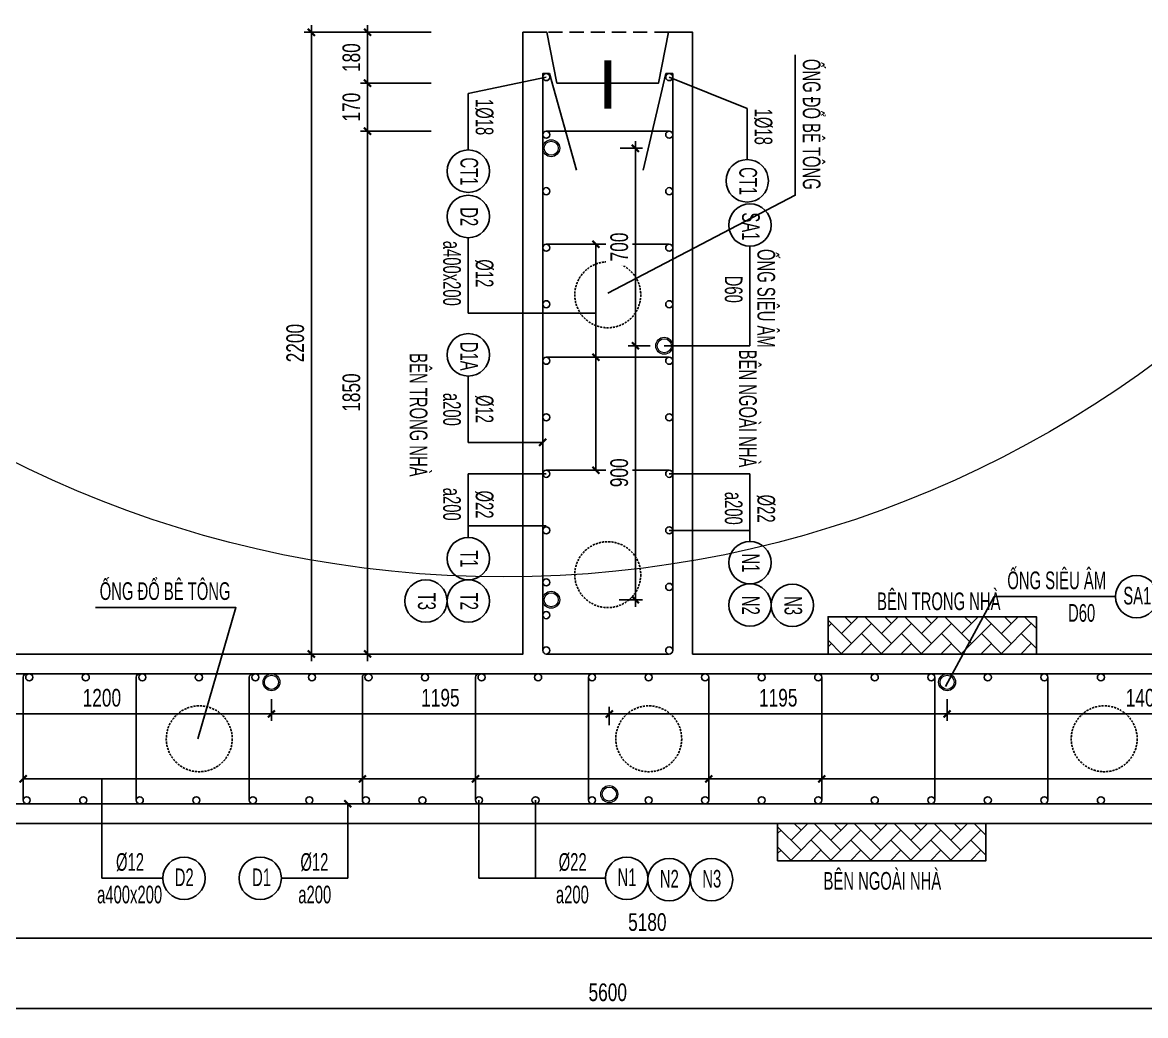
# Model space of a CAD drawing. Header units: millimetres. Extents: x -147841 to 368790, y -162721 to 84261.
# Drawn here: x 252270 to 256243, y -109964 to -106450 of the extents above; entities that cross this region are included whole.
import ezdxf
from ezdxf.enums import TextEntityAlignment as Align

# ---------------------------------------------------------------- set-up
doc = ezdxf.new("R2010")
doc.units = ezdxf.units.MM
doc.header["$LTSCALE"] = 1000
doc.header["$MEASUREMENT"] = 0
doc.header["$PDMODE"] = 1
doc.header["$PDSIZE"] = -10
doc.linetypes.add('DASHED', pattern=[0.75, 0.5, -0.25])
doc.linetypes.add('HIDDEN', pattern=[0.375, 0.25, -0.125])
doc.layers.get('0').update_dxf_attribs({"linetype": 'CONTINUOUS', "lineweight": 18})
doc.layers.get('DEFPOINTS').update_dxf_attribs({"color": 5, "linetype": 'CONTINUOUS', "lineweight": 18})
for name, color, linetype, lineweight in [('0-THAY', 7, 'CONTINUOUS', 18), ('ccu11-Dim', 8, 'CONTINUOUS', 18), ('DIM', 8, 'CONTINUOUS', 18)]:
    doc.layers.add(name, color=color, linetype=linetype, lineweight=lineweight)
for name, color, linetype in [('ccu11-Hatch', 250, 'CONTINUOUS'), ('ccu11-Khuat', 9, 'DASHED'), ('ccu11-Manh', 8, 'CONTINUOUS'), ('ccu11-Thep', 4, 'CONTINUOUS'), ('ccu11-Thepdai', 6, 'CONTINUOUS'), ('KC-Cotthep', 8, 'CONTINUOUS'), ('KC-Dim', 8, 'CONTINUOUS'), ('KC-Manh', 8, 'CONTINUOUS'), ('KC-Text', 31, 'CONTINUOUS'), ('KC-Thay', 7, 'CONTINUOUS')]:
    doc.layers.add(name, color=color, linetype=linetype)
doc.styles.add('ARIAL', font='arial.ttf', dxfattribs={"width": 0.7})
doc.styles.add('ccu11-dim', font='vnsimli.shx', dxfattribs={"width": 0.65, "bigfont": 'bigfont.shx'})
doc.dimstyles.new('2.5-25', dxfattribs={"dimscale": 25, "dimtxt": 2.5, "dimasz": 1, "dimexe": 1, "dimexo": 2, "dimgap": 1, "dimtad": 1, "dimdec": 1, "dimrnd": 5, "dimdsep": 46, "dimtxsty": 'ARIAL', "dimblk": 'ARCHTICK', "dimcen": -1, "dimdle": 1, "dimclrd": 256, "dimclre": 256, "dimclrt": 3, "dimadec": 0, "dimazin": 2, "dimtfac": 0.1, "dimtdec": 1, "dimtmove": 0, "dimatfit": 1, "dimldrblk": 'ARCHTICK', "dimfxl": 1, "dimtvp": 0.833333, "dimtfill": 1, "dimtolj": 1, "dimtzin": 12, "dimarcsym": 0})
doc.dimstyles.new('ccu11-100x4', dxfattribs={"dimscale": 100, "dimtxt": 2.5, "dimasz": 1, "dimexe": 1, "dimexo": 2, "dimgap": 1, "dimtad": 1, "dimdec": 0, "dimlfac": 0.25, "dimdsep": 46, "dimtxsty": 'ccu11-dim', "dimblk": 'ARCHTICK', "dimcen": -1, "dimdle": 1, "dimclrd": 256, "dimclre": 256, "dimclrt": 31, "dimadec": 0, "dimazin": 2, "dimtfac": 0.1, "dimtdec": 0, "dimtmove": 0, "dimatfit": 1, "dimldrblk": 'ARCHTICK', "dimfxl": 1, "dimtvp": 0.833333, "dimtolj": 1, "dimtzin": 12, "dimarcsym": 0})

# ---------------------------------------------------------------- blocks, each defined once
blk = doc.blocks.new('_ARCHTICK')
at = {"color": 0, "linetype": 'ByBlock', "const_width": 0.3}
blk.add_lwpolyline([(-0.5, -0.5), (0.5, 0.5)], dxfattribs=at)
blk = doc.blocks.new('*D490')
at = {"layer": 'DEFPOINTS', "color": 0, "linetype": 'ByBlock', "ltscale": 30, "transparency": 16777216}
for p in [(251890.6, -109441.5), (257070.6, -109441.5), (257070.6, -109690.2)]:
    blk.add_point(p, dxfattribs=at)
at = {"layer": 'KC-Dim', "linetype": 'ByBlock', "lineweight": -2, "ltscale": 30, "transparency": 16777216}
for p, q in [((251890.6, -109491.5), (251890.6, -109715.2)), ((257070.6, -109491.5), (257070.6, -109715.2)), ((251865.6, -109690.2), (257095.6, -109690.2))]:
    blk.add_line(p, q, dxfattribs=at)
at = {"layer": 'KC-Dim', "linetype": 'ByBlock', "lineweight": -2, "ltscale": 30, "transparency": 16777216, "xscale": 25, "yscale": 25, "zscale": 25, "rotation": 180}
blk.add_blockref('_ARCHTICK', (251890.6, -109690.2), dxfattribs=at)
at = {"layer": 'KC-Dim', "linetype": 'ByBlock', "lineweight": -2, "ltscale": 30, "transparency": 16777216, "xscale": 25, "yscale": 25, "zscale": 25}
blk.add_blockref('_ARCHTICK', (257070.6, -109690.2), dxfattribs=at)
at = {"layer": 'KC-Dim', "color": 3, "linetype": 'ByBlock', "ltscale": 30, "transparency": 16777216, "insert": (254480.6, -109633.3), "char_height": 62.5, "attachment_point": 5, "style": 'ARIAL', "bg_fill": 3, "box_fill_scale": 1.25, "bg_fill_color": 256, "bg_fill_true_color": 13158600, "bg_fill_transparency": 0}
blk.add_mtext('\\A1;5180', dxfattribs=at)
blk = doc.blocks.new('*D491')
at = {"layer": 'DEFPOINTS', "color": 0, "linetype": 'ByBlock', "ltscale": 30, "transparency": 16777216}
for p in [(251540.6, -109441.5), (257140.6, -109441.5), (257140.6, -109938.8)]:
    blk.add_point(p, dxfattribs=at)
at = {"layer": 'KC-Dim', "linetype": 'ByBlock', "lineweight": -2, "ltscale": 30, "transparency": 16777216}
for p, q in [((251540.6, -109491.5), (251540.6, -109963.8)), ((257140.6, -109491.5), (257140.6, -109963.8)), ((251515.6, -109938.8), (257165.6, -109938.8))]:
    blk.add_line(p, q, dxfattribs=at)
at = {"layer": 'KC-Dim', "linetype": 'ByBlock', "lineweight": -2, "ltscale": 30, "transparency": 16777216, "xscale": 25, "yscale": 25, "zscale": 25, "rotation": 180}
blk.add_blockref('_ARCHTICK', (251540.6, -109938.8), dxfattribs=at)
at = {"layer": 'KC-Dim', "linetype": 'ByBlock', "lineweight": -2, "ltscale": 30, "transparency": 16777216, "xscale": 25, "yscale": 25, "zscale": 25}
blk.add_blockref('_ARCHTICK', (257140.6, -109938.8), dxfattribs=at)
at = {"layer": 'KC-Dim', "color": 3, "linetype": 'ByBlock', "ltscale": 30, "transparency": 16777216, "insert": (254340.6, -109881.8), "char_height": 62.5, "attachment_point": 5, "style": 'ARIAL', "bg_fill": 3, "box_fill_scale": 1.25, "bg_fill_color": 256, "bg_fill_true_color": 13158600, "bg_fill_transparency": 0}
blk.add_mtext('\\A1;5600', dxfattribs=at)
blk = doc.blocks.new('att_thep_2')
blk.add_circle((-300, 0), 300)
at = {"color": 3, "style": 'ARIAL', "width": 0.6}
blk.add_attdef('DK', text='', height=250, dxfattribs=at).set_placement((467, 105), align=Align.CENTER)
at = {"color": 31, "style": 'ARIAL', "width": 0.6}
blk.add_attdef('SH', text='', height=250, dxfattribs=at).set_placement((-281, -111), align=Align.CENTER)
at = {"color": 2, "style": 'ARIAL', "width": 0.6}
blk.add_attdef('KC', text='', height=250, dxfattribs=at).set_placement((472, -355), align=Align.CENTER)
blk = doc.blocks.new('*U480')
at = {"layer": 'ccu11-Thepdai', "flags": 128}
blk.add_lwpolyline([(50, 230), (-37.5, 230, 0.414214), (-50, 217.5), (-50, -114.4), (-50, -217.5, 0.414214), (-37.5, -230), (50, -230)], format="xyb", dxfattribs=at)
blk = doc.blocks.new('*U481')
at = {"layer": 'DIM', "color": 0, "linetype": 'ByBlock', "lineweight": -2, "transparency": 16777216}
for p in [(0, 0), (400, 0), (800, 0), (1200, 0), (1600, 0)]:
    blk.add_blockref('*U480', p, dxfattribs=at)
blk = doc.blocks.new('*U478')
at = {"layer": 'ccu11-Thepdai', "flags": 128}
blk.add_lwpolyline([(-50, 230), (37.5, 230, -0.414214), (50, 217.5), (50, -114.4), (50, -217.5, -0.414214), (37.5, -230), (-50, -230)], format="xyb", dxfattribs=at)
blk = doc.blocks.new('*U479')
at = {"layer": 'DIM', "color": 0, "linetype": 'ByBlock', "lineweight": -2, "transparency": 16777216}
for p in [(0, 0), (400, 0), (800, 0), (1200, 0), (1600, 0)]:
    blk.add_blockref('*U478', p, dxfattribs=at)
blk = doc.blocks.new('*D1504')
at = {"layer": 'DEFPOINTS', "color": 0, "linetype": 'ByBlock', "ltscale": 30, "transparency": 16777216}
for p in [(222151.3, -97642), (222151.3, -97743.7), (220951.3, -97830)]:
    blk.add_point(p, dxfattribs=at)
at = {"layer": 'KC-Dim', "linetype": 'ByBlock', "lineweight": -2, "ltscale": 30, "transparency": 16777216}
for p, q in [((222151.3, -97692), (222151.3, -97768.7)), ((220951.3, -97780), (220951.3, -97718.7)), ((220926.3, -97743.7), (222176.3, -97743.7))]:
    blk.add_line(p, q, dxfattribs=at)
at = {"layer": 'KC-Dim', "linetype": 'ByBlock', "lineweight": -2, "ltscale": 30, "transparency": 16777216, "xscale": 25, "yscale": 25, "zscale": 25, "rotation": 180}
blk.add_blockref('_ARCHTICK', (220951.3, -97743.7), dxfattribs=at)
at = {"layer": 'KC-Dim', "linetype": 'ByBlock', "lineweight": -2, "ltscale": 30, "transparency": 16777216, "xscale": 25, "yscale": 25, "zscale": 25}
blk.add_blockref('_ARCHTICK', (222151.3, -97743.7), dxfattribs=at)
at = {"layer": 'KC-Dim', "color": 3, "linetype": 'ByBlock', "ltscale": 30, "transparency": 16777216, "insert": (221551.3, -97686.8), "char_height": 62.5, "attachment_point": 5, "style": 'ARIAL', "bg_fill": 3, "box_fill_scale": 1.25, "bg_fill_color": 256, "bg_fill_true_color": 13158600, "bg_fill_transparency": 0}
blk.add_mtext('\\A1;1200', dxfattribs=at)
blk = doc.blocks.new('*D1505')
at = {"layer": 'DEFPOINTS', "color": 0, "linetype": 'ByBlock', "ltscale": 30, "transparency": 16777216}
for p in [(222151.3, -97642), (223346.3, -97743.7), (223346.3, -97833.7)]:
    blk.add_point(p, dxfattribs=at)
at = {"layer": 'KC-Dim', "linetype": 'ByBlock', "lineweight": -2, "ltscale": 30, "transparency": 16777216}
for p, q in [((222151.3, -97692), (222151.3, -97768.7)), ((223346.3, -97783.7), (223346.3, -97718.7)), ((222126.3, -97743.7), (223371.3, -97743.7))]:
    blk.add_line(p, q, dxfattribs=at)
at = {"layer": 'KC-Dim', "linetype": 'ByBlock', "lineweight": -2, "ltscale": 30, "transparency": 16777216, "xscale": 25, "yscale": 25, "zscale": 25, "rotation": 180}
blk.add_blockref('_ARCHTICK', (222151.3, -97743.7), dxfattribs=at)
at = {"layer": 'KC-Dim', "linetype": 'ByBlock', "lineweight": -2, "ltscale": 30, "transparency": 16777216, "xscale": 25, "yscale": 25, "zscale": 25}
blk.add_blockref('_ARCHTICK', (223346.3, -97743.7), dxfattribs=at)
at = {"layer": 'KC-Dim', "color": 3, "linetype": 'ByBlock', "ltscale": 30, "transparency": 16777216, "insert": (222748.8, -97686.8), "char_height": 62.5, "attachment_point": 5, "style": 'ARIAL', "bg_fill": 3, "box_fill_scale": 1.25, "bg_fill_color": 256, "bg_fill_true_color": 13158600, "bg_fill_transparency": 0}
blk.add_mtext('\\A1;1195', dxfattribs=at)
blk = doc.blocks.new('*D1506')
at = {"layer": 'DEFPOINTS', "color": 0, "linetype": 'ByBlock', "ltscale": 30, "transparency": 16777216}
for p in [(224541.3, -97642), (224541.3, -97743.7), (223346.3, -97833.7)]:
    blk.add_point(p, dxfattribs=at)
at = {"layer": 'KC-Dim', "linetype": 'ByBlock', "lineweight": -2, "ltscale": 30, "transparency": 16777216}
for p, q in [((224541.3, -97692), (224541.3, -97768.7)), ((223346.3, -97783.7), (223346.3, -97718.7)), ((223321.3, -97743.7), (224566.3, -97743.7))]:
    blk.add_line(p, q, dxfattribs=at)
at = {"layer": 'KC-Dim', "linetype": 'ByBlock', "lineweight": -2, "ltscale": 30, "transparency": 16777216, "xscale": 25, "yscale": 25, "zscale": 25, "rotation": 180}
blk.add_blockref('_ARCHTICK', (223346.3, -97743.7), dxfattribs=at)
at = {"layer": 'KC-Dim', "linetype": 'ByBlock', "lineweight": -2, "ltscale": 30, "transparency": 16777216, "xscale": 25, "yscale": 25, "zscale": 25}
blk.add_blockref('_ARCHTICK', (224541.3, -97743.7), dxfattribs=at)
at = {"layer": 'KC-Dim', "color": 3, "linetype": 'ByBlock', "ltscale": 30, "transparency": 16777216, "insert": (223943.8, -97686.8), "char_height": 62.5, "attachment_point": 5, "style": 'ARIAL', "bg_fill": 3, "box_fill_scale": 1.25, "bg_fill_color": 256, "bg_fill_true_color": 13158600, "bg_fill_transparency": 0}
blk.add_mtext('\\A1;1195', dxfattribs=at)
blk = doc.blocks.new('*D1507')
at = {"layer": 'DEFPOINTS', "color": 0, "linetype": 'ByBlock', "ltscale": 30, "transparency": 16777216}
for p in [(224541.3, -97642), (225941.3, -97743.7), (225941.3, -97833.7)]:
    blk.add_point(p, dxfattribs=at)
at = {"layer": 'KC-Dim', "linetype": 'ByBlock', "lineweight": -2, "ltscale": 30, "transparency": 16777216}
for p, q in [((224541.3, -97692), (224541.3, -97768.7)), ((225941.3, -97783.7), (225941.3, -97718.7)), ((224516.3, -97743.7), (225966.3, -97743.7))]:
    blk.add_line(p, q, dxfattribs=at)
at = {"layer": 'KC-Dim', "linetype": 'ByBlock', "lineweight": -2, "ltscale": 30, "transparency": 16777216, "xscale": 25, "yscale": 25, "zscale": 25, "rotation": 180}
blk.add_blockref('_ARCHTICK', (224541.3, -97743.7), dxfattribs=at)
at = {"layer": 'KC-Dim', "linetype": 'ByBlock', "lineweight": -2, "ltscale": 30, "transparency": 16777216, "xscale": 25, "yscale": 25, "zscale": 25}
blk.add_blockref('_ARCHTICK', (225941.3, -97743.7), dxfattribs=at)
at = {"layer": 'KC-Dim', "color": 3, "linetype": 'ByBlock', "ltscale": 30, "transparency": 16777216, "insert": (225241.3, -97686.8), "char_height": 62.5, "attachment_point": 5, "style": 'ARIAL', "bg_fill": 3, "box_fill_scale": 1.25, "bg_fill_color": 256, "bg_fill_true_color": 13158600, "bg_fill_transparency": 0}
blk.add_mtext('\\A1;1400', dxfattribs=at)
blk = doc.blocks.new('A$C260038B3')
at = {"layer": '0-THAY', "linetype": 'Continuous'}
for radius in [120, 100]:
    blk.add_circle((0, 0), radius, dxfattribs=at)
blk = doc.blocks.new('*U476')
at = {"layer": 'ccu11-Thep'}
blk.add_circle((0, 0), 12.5, dxfattribs=at)
blk = doc.blocks.new('*U477')
at = {"layer": 'KC-Dim', "color": 0, "linetype": 'ByBlock', "lineweight": -2, "transparency": 16777216}
for p in [(0, 0), (200, 0), (400, 0), (600, 0), (800, 0), (1000, 0), (1200, 0), (1400, 0), (1600, 0), (1800, 0), (2000, 0), (2200, 0), (2400, 0), (2600, 0), (2800, 0), (3000, 0), (3200, 0), (3400, 0), (3600, 0), (3800, 0), (4000, 0), (4200, 0), (4400, 0), (4600, 0), (4800, 0)]:
    blk.add_blockref('*U476', p, dxfattribs=at)
blk = doc.blocks.new('*D498')
at = {"layer": 'DEFPOINTS', "color": 0, "linetype": 'ByBlock', "ltscale": 30, "transparency": 16777216}
for p in [(253490.8, -106484.6), (253766.4, -106484.6), (253766.4, -106664.6)]:
    blk.add_point(p, dxfattribs=at)
at = {"layer": 'KC-Dim', "linetype": 'ByBlock', "lineweight": -2, "ltscale": 30, "transparency": 16777216}
for p, q in [((253490.8, -106689.6), (253490.8, -106459.6)), ((253716.4, -106484.6), (253465.8, -106484.6)), ((253716.4, -106664.6), (253465.8, -106664.6))]:
    blk.add_line(p, q, dxfattribs=at)
at = {"layer": 'KC-Dim', "linetype": 'ByBlock', "lineweight": -2, "ltscale": 30, "transparency": 16777216, "xscale": 25, "yscale": 25, "zscale": 25}
for p, rotation in [((253490.8, -106484.6), 90), ((253490.8, -106664.6), 270)]:
    blk.add_blockref('_ARCHTICK', p, dxfattribs=dict(at, rotation=rotation))
at = {"layer": 'KC-Dim', "color": 3, "linetype": 'ByBlock', "ltscale": 30, "transparency": 16777216, "insert": (253433.9, -106574.6), "char_height": 62.5, "attachment_point": 5, "rotation": 90, "style": 'ARIAL', "bg_fill": 3, "box_fill_scale": 1.25, "bg_fill_color": 256, "bg_fill_true_color": 13158600, "bg_fill_transparency": 0}
blk.add_mtext('\\A1;180', dxfattribs=at)
blk = doc.blocks.new('*D499')
at = {"layer": 'DEFPOINTS', "color": 0, "linetype": 'ByBlock', "ltscale": 30, "transparency": 16777216}
for p in [(253766.4, -106664.6), (253766.4, -106834.6)]:
    blk.add_point(p, dxfattribs=at)
at = {"layer": 'KC-Dim', "linetype": 'ByBlock', "lineweight": -2, "ltscale": 30, "transparency": 16777216}
for p, q in [((253716.4, -106664.6), (253465.8, -106664.6)), ((253490.8, -106639.6), (253490.8, -106859.6)), ((253716.4, -106834.6), (253465.8, -106834.6))]:
    blk.add_line(p, q, dxfattribs=at)
at = {"layer": 'KC-Dim', "linetype": 'ByBlock', "lineweight": -2, "ltscale": 30, "transparency": 16777216, "xscale": 25, "yscale": 25, "zscale": 25}
for p, rotation in [((253490.8, -106664.6), 90), ((253490.8, -106834.6), 270)]:
    blk.add_blockref('_ARCHTICK', p, dxfattribs=dict(at, rotation=rotation))
at = {"layer": 'KC-Dim', "color": 3, "linetype": 'ByBlock', "ltscale": 30, "transparency": 16777216, "insert": (253433.9, -106749.6), "char_height": 62.5, "attachment_point": 5, "rotation": 90, "style": 'ARIAL', "bg_fill": 3, "box_fill_scale": 1.25, "bg_fill_color": 256, "bg_fill_true_color": 13158600, "bg_fill_transparency": 0}
blk.add_mtext('\\A1;170', dxfattribs=at)
at = {"layer": 'DEFPOINTS', "color": 0, "linetype": 'ByBlock', "ltscale": 30, "transparency": 16777216}
blk.add_point((253490.8, -106834.6), dxfattribs=at)
blk = doc.blocks.new('*D504')
at = {"layer": 'DEFPOINTS', "color": 0, "linetype": 'ByBlock', "ltscale": 30, "transparency": 16777216}
for p in [(253766.4, -106834.6), (253490.8, -108684.6), (253766.4, -108684.6)]:
    blk.add_point(p, dxfattribs=at)
at = {"layer": 'KC-Dim', "linetype": 'ByBlock', "lineweight": -2, "ltscale": 30, "transparency": 16777216}
for p, q in [((253490.8, -106809.6), (253490.8, -108709.6)), ((253716.4, -106834.6), (253465.8, -106834.6)), ((253716.4, -108684.6), (253465.8, -108684.6))]:
    blk.add_line(p, q, dxfattribs=at)
at = {"layer": 'KC-Dim', "linetype": 'ByBlock', "lineweight": -2, "ltscale": 30, "transparency": 16777216, "xscale": 25, "yscale": 25, "zscale": 25}
for p, rotation in [((253490.8, -106834.6), 90), ((253490.8, -108684.6), 270)]:
    blk.add_blockref('_ARCHTICK', p, dxfattribs=dict(at, rotation=rotation))
at = {"layer": 'KC-Dim', "color": 3, "linetype": 'ByBlock', "ltscale": 30, "transparency": 16777216, "insert": (253433.9, -107759.6), "char_height": 62.5, "attachment_point": 5, "rotation": 90, "style": 'ARIAL', "bg_fill": 3, "box_fill_scale": 1.25, "bg_fill_color": 256, "bg_fill_true_color": 13158600, "bg_fill_transparency": 0}
blk.add_mtext('\\A1;1850', dxfattribs=at)
blk = doc.blocks.new('*U482')
at = {"layer": 'ccu11-Thepdai', "flags": 128}
blk.add_lwpolyline([(50, 230), (-37.5, 230, 0.414214), (-50, 217.5), (-50, -114.4), (-50, -217.5, 0.414214), (-37.5, -230), (50, -230)], format="xyb", dxfattribs=at)
blk = doc.blocks.new('*U483')
at = {"layer": 'DIM', "color": 0, "linetype": 'ByBlock', "lineweight": -2, "transparency": 16777216}
for p in [(0, 0), (400, 0), (800, 0)]:
    blk.add_blockref('*U482', p, dxfattribs=at)
blk = doc.blocks.new('*D505')
at = {"layer": 'DEFPOINTS', "color": 0, "ltscale": 3000, "transparency": 16777216}
for p in [(253766.4, -106484.6), (253292.2, -108684.6), (253766.4, -108684.6)]:
    blk.add_point(p, dxfattribs=at)
at = {"layer": 'DIM', "lineweight": -2, "ltscale": 3000, "transparency": 16777216}
for p, q in [((253292.2, -106459.6), (253292.2, -108709.6)), ((253716.4, -106484.6), (253267.2, -106484.6)), ((253716.4, -108684.6), (253267.2, -108684.6))]:
    blk.add_line(p, q, dxfattribs=at)
at = {"layer": 'DIM', "lineweight": -2, "ltscale": 3000, "transparency": 16777216, "xscale": 25, "yscale": 25, "zscale": 25}
for p, rotation in [((253292.2, -106484.6), 90), ((253292.2, -108684.6), 270)]:
    blk.add_blockref('_ARCHTICK', p, dxfattribs=dict(at, rotation=rotation))
at = {"layer": 'DIM', "color": 3, "ltscale": 3000, "transparency": 16777216, "insert": (253235.3, -107584.6), "char_height": 62.5, "attachment_point": 5, "rotation": 90, "style": 'ARIAL', "bg_fill": 3, "box_fill_scale": 1.25, "bg_fill_color": 256, "bg_fill_true_color": 13158600, "bg_fill_transparency": 0}
blk.add_mtext('\\A1;2200', dxfattribs=at)
blk = doc.blocks.new('*D506')
at = {"layer": 'DEFPOINTS', "color": 0, "linetype": 'ByBlock', "ltscale": 30, "transparency": 16777216}
for p in [(254334.9, -106895.1), (254438.3, -107594), (254540.6, -107594)]:
    blk.add_point(p, dxfattribs=at)
at = {"layer": 'KC-Dim', "linetype": 'ByBlock', "lineweight": -2, "ltscale": 30, "transparency": 16777216}
for p, q in [((254384.9, -106895.1), (254463.3, -106895.1)), ((254438.3, -106870.1), (254438.3, -107619)), ((254490.6, -107594), (254413.3, -107594))]:
    blk.add_line(p, q, dxfattribs=at)
at = {"layer": 'KC-Dim', "linetype": 'ByBlock', "lineweight": -2, "ltscale": 30, "transparency": 16777216, "xscale": 25, "yscale": 25, "zscale": 25}
for p, rotation in [((254438.3, -106895.1), 90), ((254438.3, -107594), 270)]:
    blk.add_blockref('_ARCHTICK', p, dxfattribs=dict(at, rotation=rotation))
at = {"layer": 'KC-Dim', "color": 3, "linetype": 'ByBlock', "ltscale": 30, "transparency": 16777216, "insert": (254381.4, -107244.5), "char_height": 62.5, "attachment_point": 5, "rotation": 90, "style": 'ARIAL', "bg_fill": 3, "box_fill_scale": 1.25, "bg_fill_color": 256, "bg_fill_true_color": 13158600, "bg_fill_transparency": 0}
blk.add_mtext('\\A1;700', dxfattribs=at)
blk = doc.blocks.new('*D507')
at = {"layer": 'DEFPOINTS', "color": 0, "linetype": 'ByBlock', "ltscale": 30, "transparency": 16777216}
for p in [(254540.6, -107594), (254331.5, -108492.7), (254438.3, -108492.7)]:
    blk.add_point(p, dxfattribs=at)
at = {"layer": 'KC-Dim', "linetype": 'ByBlock', "lineweight": -2, "ltscale": 30, "transparency": 16777216}
for p, q in [((254438.3, -107569), (254438.3, -108517.7)), ((254490.6, -107594), (254413.3, -107594)), ((254381.5, -108492.7), (254463.3, -108492.7))]:
    blk.add_line(p, q, dxfattribs=at)
at = {"layer": 'KC-Dim', "linetype": 'ByBlock', "lineweight": -2, "ltscale": 30, "transparency": 16777216, "xscale": 25, "yscale": 25, "zscale": 25}
for p, rotation in [((254438.3, -107594), 90), ((254438.3, -108492.7), 270)]:
    blk.add_blockref('_ARCHTICK', p, dxfattribs=dict(at, rotation=rotation))
at = {"layer": 'KC-Dim', "color": 3, "linetype": 'ByBlock', "ltscale": 30, "transparency": 16777216, "insert": (254381.4, -108043.4), "char_height": 62.5, "attachment_point": 5, "rotation": 90, "style": 'ARIAL', "bg_fill": 3, "box_fill_scale": 1.25, "bg_fill_color": 256, "bg_fill_true_color": 13158600, "bg_fill_transparency": 0}
blk.add_mtext('\\A1;900', dxfattribs=at)
blk = doc.blocks.new('saw6-56')
at = {"layer": 'ccu11-Dim', "ltscale": 3000, "xscale": 0.25, "yscale": 0.25, "zscale": 0.25}
for p in [(220951.28, -98031.45), (223346.28, -98027.45), (225941.28, -98031.74)]:
    blk.add_blockref('A$C260038B3', p, dxfattribs=at)
at = {"layer": 'KC-Dim', "linetype": 'ByBlock', "ltscale": 30}
dim = blk.add_linear_dim(base=(222151.28, -97743.7), p1=(220951.28, -97829.95), p2=(222151.28, -97642.01), dimstyle='2.5-25', dxfattribs=at)
dim.commit()
dim.dimension.update_dxf_attribs({"geometry": '*D1504', "text_midpoint": (221551.28, -97686.79)})
dim = blk.add_linear_dim(base=(223346.28, -97743.7), p1=(222151.28, -97642.01), p2=(223346.28, -97833.73), dimstyle='2.5-25', dxfattribs=at)
dim.commit()
dim.dimension.update_dxf_attribs({"geometry": '*D1505', "text_midpoint": (222748.78, -97686.79)})
at = {"layer": 'ccu11-Dim', "ltscale": 3000, "xscale": 0.25, "yscale": 0.25, "zscale": 0.25}
blk.add_blockref('A$C260038B3', (222151.28, -97631.73), dxfattribs=at)
at = {"layer": 'KC-Dim', "linetype": 'ByBlock', "ltscale": 30}
dim = blk.add_linear_dim(base=(224541.28, -97743.7), p1=(223346.28, -97833.73), p2=(224541.28, -97642.01), dimstyle='2.5-25', dxfattribs=at)
dim.commit()
dim.dimension.update_dxf_attribs({"geometry": '*D1506', "text_midpoint": (223943.78, -97686.79)})
dim = blk.add_linear_dim(base=(225941.28, -97743.7), p1=(224541.28, -97642.01), p2=(225941.28, -97833.72), dimstyle='2.5-25', dxfattribs=at)
dim.commit()
dim.dimension.update_dxf_attribs({"geometry": '*D1507', "text_midpoint": (225241.28, -97686.79)})
at = {"layer": 'ccu11-Dim', "ltscale": 3000, "xscale": 0.25, "yscale": 0.25, "zscale": 0.25}
blk.add_blockref('A$C260038B3', (224541.28, -97631.73), dxfattribs=at)

msp = doc.modelspace()

# ---------------------------------------------------------------- hatches: boundary and pattern name
at = {"layer": 'ccu11-Hatch', "ltscale": 3000}
h = msp.add_hatch(dxfattribs=at)
h.set_pattern_fill('AR-HBONE', color=256, scale=12.5, style=0)
h.set_pattern_definition([(315, (188062.713, -96449.833), (6e-15, -70.710678), [150, -50]), (225, (188098.07, -96485.19), (6e-15, -70.710678), [150, -50])])
h.paths.add_polyline_path([(255856.71, -108684.58), (255119.96, -108684.58), (255119.96, -108552.99), (255856.71, -108552.99)])
h = msp.add_hatch(dxfattribs=at)
h.set_pattern_fill('AR-HBONE', color=256, scale=12.5, style=0)
h.set_pattern_definition([(315, (187884.403, -97181.43), (6e-15, -70.710678), [150, -50]), (225, (187919.76, -97216.786), (6e-15, -70.710678), [150, -50])])
h.paths.add_polyline_path([(255678.4, -109416.18), (254941.65, -109416.18), (254941.65, -109284.58), (255678.4, -109284.58)])

# ---------------------------------------------------------------- linework, layer by layer
for points in [[(255119.96, -108684.58), (255856.71, -108684.58), (255856.71, -108552.99), (255119.96, -108552.99)], [(254941.65, -109416.18), (255678.4, -109416.18), (255678.4, -109284.58), (254941.65, -109284.58)]]:
    msp.add_lwpolyline(points, close=True, dxfattribs=at)
at = {"layer": 'ccu11-Khuat', "ltscale": 0.1}
msp.add_line((254555.59, -106484.58), (254125.59, -106484.58), dxfattribs=at)
at = {"layer": 'ccu11-Manh'}
for points in [[(254340.59, -107408.24), (255003.65, -107061.19), (255003.65, -106564.66)], [(252890.05, -108984.58), (253025.52, -108520.24), (252528.99, -108520.24)]]:
    msp.add_lwpolyline(points, dxfattribs=at)
at = {"layer": 'ccu11-Thep', "const_width": 25}
msp.add_lwpolyline([(254340.59, -106754.58), (254340.59, -106584.58)], dxfattribs=at)
at = {"layer": 'ccu11-Thep'}
for centre in [(254123.09, -106643.46), (254558.09, -106643.37), (254123.09, -106847.08), (254123.09, -107047.08), (254123.09, -107247.08), (254123.09, -107447.08), (254123.09, -107647.08), (254123.09, -107847.08), (254123.09, -108047.08), (254123.09, -108247.08), (254123.09, -108431.15), (254123.09, -108547.08), (254123.09, -108672.08), (254558.09, -108672.08)]:
    msp.add_circle(centre, 12.5, dxfattribs=at)
at = {"layer": 'ccu11-Thep', "linetype": 'HIDDEN', "ltscale": 0.03}
for centre in [(254340.59, -107413.82, 242.3), (254340.59, -108403.77), (252895.63, -108984.58, 242.3), (254485.59, -108984.58), (256096.81, -108984.58, 242.3)]:
    msp.add_circle(centre, 116.6, dxfattribs=at)
at = {"layer": 'ccu11-Thepdai', "flags": 128}
for points in [[(254110.59, -106865.63), (254110.59, -106630.96), (254134.03, -106630.96), (254230.19, -106972.33)], [(254570.59, -106865.63), (254570.59, -106630.87), (254546.42, -106630.87), (254466.39, -106972.33)]]:
    msp.add_lwpolyline(points, dxfattribs=at)
at = {"layer": 'ccu11-Thepdai'}
for points in [[(254110.59, -106847.08), (254110.59, -108672.08, 0.4142136), (254123.09, -108684.58), (254558.09, -108684.58, 0.4142136), (254570.59, -108672.08), (254570.59, -106847.08, 0.4142136), (254558.09, -106834.58), (254123.09, -106834.58, 0.4142136)], [(251903.09, -109214.58), (254685.09, -109214.58, 0.4142136), (254697.59, -109202.08), (254697.59, -108767.08, 0.4142136), (254685.09, -108754.58), (251903.09, -108754.58, 0.4142136), (251890.59, -108767.08), (251890.59, -109202.08, 0.4142136)], [(254285.09, -109214.58), (257058.09, -109214.58, 0.4142136), (257070.59, -109202.08), (257070.59, -108767.08, 0.4142136), (257058.09, -108754.58), (254285.09, -108754.58, 0.4142136), (254272.59, -108767.08), (254272.59, -109202.08, 0.4142136)]]:
    msp.add_lwpolyline(points, format="xyb", close=True, dxfattribs=at)
at = {"layer": 'KC-Thay', "ltscale": 3000}
for p, q in [((253742.38, -108754.58), (254125.94, -108754.58)), ((253794.13, -109214.58), (254567.34, -109214.58))]:
    msp.add_line(p, q, dxfattribs=at)
at = {"layer": 'KC-Thay', "flags": 128}
msp.add_lwpolyline([(254340.59, -109284.58), (251540.59, -109284.58), (251540.59, -109199.58), (251720.59, -109164.58), (251720.59, -108804.58), (251540.59, -108769.58), (251540.59, -108684.58), (254040.59, -108684.58), (254040.59, -106484.58), (254125.59, -106484.58), (254160.59, -106664.58), (254520.59, -106664.58), (254555.59, -106484.58), (254640.59, -106484.58), (254640.59, -108684.58), (257140.59, -108684.58), (257140.59, -108769.58), (257320.59, -108804.58), (257320.59, -109164.58), (257140.59, -109199.58), (257140.59, -109284.58), (254040.59, -109284.58)], dxfattribs=at)

# ---------------------------------------------------------------- block references
at = {"layer": 'ccu11-Dim', "ltscale": 3000, "xscale": 0.25, "yscale": 0.25, "zscale": 0.25, "rotation": 270}
for p in [(254140.59, -106895.05), (254140.59, -108492.68)]:
    msp.add_blockref('A$C260038B3', p, dxfattribs=at)
at = {"layer": 'DIM', "rotation": 270}
msp.add_blockref('*U483', (254340.59, -107284.58), dxfattribs=at)
at = {"layer": 'DIM'}
for name, p in [('*U481', (252322.59, -108984.58)), ('*U479', (255047.59, -108984.58))]:
    msp.add_blockref(name, p, dxfattribs=at)
at = {"layer": 'KC-Cotthep'}
ref = msp.add_blockref('att_thep_2', (254833.96, -106935.37), dxfattribs=dict(at, xscale=-0.25, yscale=0.25, zscale=0.25, rotation=270))
ref.add_attrib('DK', '1%%C18', dxfattribs={"layer": '0', "color": 15, "height": 62.5, "rotation": 270, "style": 'ARIAL', "width": 0.6}).set_placement((254860.31, -106819.11), align=Align.CENTER)
ref.add_attrib('SH', 'CT1', dxfattribs={"layer": '0', "color": 31, "height": 62.5, "rotation": 270, "style": 'ARIAL', "width": 0.6}).set_placement((254806.09, -107011.4), align=Align.CENTER)
ref = msp.add_blockref('att_thep_2', (254843.63, -107241.92), dxfattribs=dict(at, xscale=0.25, yscale=0.25, zscale=0.25, rotation=270))
ref.add_attrib('KC', 'D60', dxfattribs={"layer": '0', "color": 2, "height": 62.5, "rotation": 270, "style": 'ARIAL', "width": 0.6}).set_placement((254754.8, -107394.03), align=Align.CENTER)
ref.add_attrib('DK', 'ỐNG SIÊU ÂM', dxfattribs={"layer": '0', "color": 15, "height": 62.5, "rotation": 270, "style": 'ARIAL', "width": 0.6}).set_placement((254869.98, -107426.18), align=Align.CENTER)
ref.add_attrib('SH', 'SA1', dxfattribs={"layer": '0', "color": 31, "height": 62.5, "rotation": 270, "style": 'ARIAL', "width": 0.6}).set_placement((254815.76, -107171.68), align=Align.CENTER)
ref = msp.add_blockref('att_thep_2', (254843.63, -108286.39), dxfattribs=dict(at, xscale=-0.25, yscale=0.25, zscale=0.25, rotation=270))
ref.add_attrib('KC', 'a200', dxfattribs={"layer": '0', "color": 2, "height": 62.5, "rotation": 270, "style": 'ARIAL', "width": 0.6}).set_placement((254754.8, -108169.04), align=Align.CENTER)
ref.add_attrib('DK', '%%C22', dxfattribs={"layer": '0', "color": 2, "height": 62.5, "rotation": 270, "style": 'ARIAL', "width": 0.6}).set_placement((254869.98, -108170.13), align=Align.CENTER)
ref.add_attrib('SH', 'N1', dxfattribs={"layer": '0', "color": 31, "height": 62.5, "rotation": 270, "style": 'ARIAL', "width": 0.6}).set_placement((254815.76, -108362.42), align=Align.CENTER)
ref = msp.add_blockref('att_thep_2', (256136.37, -108481.54), dxfattribs=dict(at, xscale=-0.25, yscale=0.25, zscale=0.25))
ref.add_attrib('KC', 'D60', dxfattribs={"layer": '0', "color": 2, "height": 62.5, "style": 'ARIAL', "width": 0.6}).set_placement((256016.87, -108570.36), align=Align.CENTER)
ref.add_attrib('DK', 'ỐNG SIÊU ÂM', dxfattribs={"layer": '0', "color": 15, "height": 62.5, "style": 'ARIAL', "width": 0.6}).set_placement((255928.74, -108455.19), align=Align.CENTER)
ref.add_attrib('SH', 'SA1', dxfattribs={"layer": '0', "color": 31, "height": 62.5, "style": 'ARIAL', "width": 0.6}).set_placement((256213.88, -108509.41), align=Align.CENTER)
ref = msp.add_blockref('att_thep_2', (254843.63, -108436.39), dxfattribs=dict(at, xscale=-0.25, yscale=0.25, zscale=0.25, rotation=270))
ref.add_attrib('SH', 'N2', dxfattribs={"layer": '0', "color": 31, "height": 62.5, "rotation": 270, "style": 'ARIAL', "width": 0.6}).set_placement((254815.76, -108512.42), align=Align.CENTER)
ref = msp.add_blockref('att_thep_2', (254993.62, -108437.28), dxfattribs=dict(at, xscale=-0.25, yscale=0.25, zscale=0.25, rotation=270))
ref.add_attrib('SH', 'N3', dxfattribs={"layer": '0', "color": 31, "height": 62.5, "rotation": 270, "style": 'ARIAL', "width": 0.6}).set_placement((254965.75, -108513.3), align=Align.CENTER)

# ---------------------------------------------------------------- texts
at = {"layer": 'KC-Text', "color": 1, "style": 'ARIAL', "width": 0.6}
msp.add_text('ỐNG ĐỔ BÊ TÔNG', height=62.5, rotation=270, dxfattribs=at).set_placement((255030.67, -106579.1))
msp.add_text('BÊN NGOÀI NHÀ', height=62.5, rotation=270, dxfattribs=at).set_placement((254805.14, -107816.06), align=Align.CENTER)
msp.add_text('ỐNG ĐỔ BÊ TÔNG', height=62.5, dxfattribs=at).set_placement((252543.43, -108493.22))
msp.add_text('BÊN TRONG NHÀ', height=62.5, dxfattribs=at).set_placement((255511.7, -108529.18), align=Align.CENTER)

# ---------------------------------------------------------------- dimensions: what is measured, and where the dimension line sits
at = {"layer": 'KC-Dim', "linetype": 'ByBlock', "ltscale": 30}
dim = msp.add_linear_dim(base=(257070.59, -109690.2), p1=(251890.59, -109441.49), p2=(257070.59, -109441.49), dimstyle='2.5-25', dxfattribs=at)
dim.commit()
dim.dimension.update_dxf_attribs({"geometry": '*D490', "text_midpoint": (254480.59, -109633.29)})

# ---------------------------------------------------------------- leaders
at = {"layer": 'ccu11-Manh', "ltscale": 10}
for points in [[(254123.09, -106643.46), (253847.21, -106701.58), (253847.21, -106901.18)], [(254558.09, -106643.37), (254833.96, -106754.38), (254833.96, -106935.41)], [(254298.88, -107478.47), (253847.21, -107478.47), (253847.21, -107211.69)], [(254540.59, -107594.05), (254843.63, -107594.05), (254843.63, -107241.92)], [(254123.09, -108047.08), (253847.21, -108047.08), (253847.21, -108271.99)], [(254123.09, -108231.15), (253847.21, -108231.15), (253847.21, -108256.09)], [(255535.58, -108799.01), (255707.09, -108481.54), (256136.37, -108481.54)]]:
    msp.add_leader(points, dimstyle='ccu11-100x4', override={"dimgap": 1, "dimtad": 0, "dimldrblk": 'None'}, dxfattribs=at)
at = {"layer": 'ccu11-Manh', "ltscale": 3000}
for points, override in [([(254298.88, -107234.58), (254298.88, -107478.47), (253847.21, -107478.47)], {"dimasz": 0.25, "dimtad": 0}), ([(254298.88, -108034.58), (254298.88, -107478.47), (253847.21, -107478.47)], {"dimasz": 0.25, "dimgap": 1, "dimtad": 0}), ([(254298.88, -108034.58), (254298.88, -107478.47), (253847.21, -107478.47)], {"dimasz": 0.25, "dimtad": 0}), ([(254298.88, -107634.58), (254298.88, -107478.47), (253847.21, -107478.47)], {"dimasz": 0.25, "dimtad": 0}), ([(254110.59, -107935.79), (253847.21, -107935.79), (253847.21, -107701.13)], {"dimasz": 0.25, "dimtad": 0})]:
    msp.add_leader(points, dimstyle='ccu11-100x4', override=override, dxfattribs=at)

# ---------------------------------------------------------------- next in the draw order: dimensions: what is measured, and where the dimension line sits
at = {"layer": 'KC-Dim', "linetype": 'ByBlock', "ltscale": 30}
dim = msp.add_linear_dim(base=(253490.79, -106484.58), p1=(253766.42, -106664.58), p2=(253766.42, -106484.58), angle=90, dimstyle='2.5-25', dxfattribs=at)
dim.commit()
dim.dimension.update_dxf_attribs({"geometry": '*D498', "text_midpoint": (253490.79, -106574.58), "dimtype": 160})
dim = msp.add_linear_dim(base=(254438.29, -107594.05), p1=(254334.95, -106895.05), p2=(254540.59, -107594.05), angle=270, dimstyle='2.5-25', dxfattribs=at)
dim.commit()
dim.dimension.update_dxf_attribs({"geometry": '*D506', "text_midpoint": (254381.38, -107244.55)})
dim = msp.add_linear_dim(base=(257140.59, -109938.75), p1=(251540.59, -109441.49), p2=(257140.59, -109441.49), dimstyle='2.5-25', dxfattribs=at)
dim.commit()
dim.dimension.update_dxf_attribs({"geometry": '*D491', "text_midpoint": (254340.59, -109881.84)})

# ---------------------------------------------------------------- next in the draw order: linework, layer by layer
at = {"layer": 'ccu11-Thep'}
for centre in [(254558.09, -106847.08), (254558.09, -107047.08), (254558.09, -107247.08), (254558.09, -107447.08)]:
    msp.add_circle(centre, 12.5, dxfattribs=at)

# ---------------------------------------------------------------- next in the draw order: block references
at = {"layer": 'ccu11-Dim', "ltscale": 3000, "xscale": 0.25, "yscale": 0.25, "zscale": 0.25, "rotation": 270}
msp.add_blockref('A$C260038B3', (254540.59, -107594.05), dxfattribs=at)
at = {"layer": 'KC-Cotthep'}
ref = msp.add_blockref('att_thep_2', (252766.58, -109477.96), dxfattribs=dict(at, xscale=-0.25, yscale=0.25, zscale=0.25))
ref.add_attrib('KC', 'a400x200', dxfattribs={"layer": '0', "color": 2, "height": 62.5, "style": 'ARIAL', "width": 0.6}).set_placement((252649.22, -109566.78), align=Align.CENTER)
ref.add_attrib('DK', '%%C12', dxfattribs={"layer": '0', "color": 215, "height": 62.5, "style": 'ARIAL', "width": 0.6}).set_placement((252650.57, -109451.6), align=Align.CENTER)
ref.add_attrib('SH', 'D2', dxfattribs={"layer": '0', "color": 31, "height": 62.5, "style": 'ARIAL', "width": 0.6}).set_placement((252842.4, -109505.83), align=Align.CENTER)
ref = msp.add_blockref('att_thep_2', (253186.17, -109477.96), dxfattribs=dict(at, xscale=0.25, yscale=0.25, zscale=0.25))
ref.add_attrib('KC', 'a200', dxfattribs={"layer": '0', "color": 2, "height": 62.5, "style": 'ARIAL', "width": 0.6}).set_placement((253304.14, -109566.78), align=Align.CENTER)
ref.add_attrib('DK', '%%C12', dxfattribs={"layer": '0', "color": 215, "height": 62.5, "style": 'ARIAL', "width": 0.6}).set_placement((253302.82, -109451.6), align=Align.CENTER)
ref.add_attrib('SH', 'D1', dxfattribs={"layer": '0', "color": 31, "height": 62.5, "style": 'ARIAL', "width": 0.6}).set_placement((253115.92, -109505.83), align=Align.CENTER)
ref = msp.add_blockref('att_thep_2', (254332.73, -109477.96), dxfattribs=dict(at, xscale=-0.25, yscale=0.25, zscale=0.25))
ref.add_attrib('KC', 'a200', dxfattribs={"layer": '0', "color": 2, "height": 62.5, "style": 'ARIAL', "width": 0.6}).set_placement((254215.38, -109566.78), align=Align.CENTER)
ref.add_attrib('DK', '%%C22', dxfattribs={"layer": '0', "color": 2, "height": 62.5, "style": 'ARIAL', "width": 0.6}).set_placement((254216.47, -109451.6), align=Align.CENTER)
ref.add_attrib('SH', 'N1', dxfattribs={"layer": '0', "color": 31, "height": 62.5, "style": 'ARIAL', "width": 0.6}).set_placement((254408.76, -109505.83), align=Align.CENTER)
ref = msp.add_blockref('att_thep_2', (254482.55, -109482.93), dxfattribs=dict(at, xscale=-0.25, yscale=0.25, zscale=0.25))
ref.add_attrib('SH', 'N2', dxfattribs={"layer": '0', "color": 31, "height": 62.5, "style": 'ARIAL', "width": 0.6}).set_placement((254558.57, -109510.8), align=Align.CENTER)
ref = msp.add_blockref('att_thep_2', (254632.55, -109482.93), dxfattribs=dict(at, xscale=-0.25, yscale=0.25, zscale=0.25))
ref.add_attrib('SH', 'N3', dxfattribs={"layer": '0', "color": 31, "height": 62.5, "style": 'ARIAL', "width": 0.6}).set_placement((254708.57, -109510.8), align=Align.CENTER)

# ---------------------------------------------------------------- next in the draw order: texts
at = {"layer": 'KC-Text', "color": 1, "style": 'ARIAL', "width": 0.6}
msp.add_text('BÊN NGOÀI NHÀ', height=62.5, dxfattribs=at).set_placement((255312.11, -109518.44), align=Align.CENTER)

# ---------------------------------------------------------------- next in the draw order: dimensions: what is measured, and where the dimension line sits
at = {"layer": 'KC-Dim', "linetype": 'ByBlock', "ltscale": 30}
dim = msp.add_linear_dim(base=(253490.79, -106834.58), p1=(253766.42, -106664.58), p2=(253766.42, -106834.58), angle=270, dimstyle='2.5-25', dxfattribs=at)
dim.commit()
dim.dimension.update_dxf_attribs({"geometry": '*D499', "text_midpoint": (253490.79, -106749.58), "dimtype": 160})

# ---------------------------------------------------------------- next in the draw order: leaders
at = {"layer": 'ccu11-Manh', "ltscale": 3000}
for points, override in [([(252272.59, -109126.29), (252551.48, -109126.29), (252551.48, -109477.96)], {"dimasz": 0.25, "dimtad": 0}), ([(253472.59, -109126.29), (252551.48, -109126.29), (252551.48, -109477.96)], {"dimasz": 0.25, "dimgap": 1, "dimtad": 0}), ([(253872.59, -109126.29), (252551.48, -109126.29), (252551.48, -109477.96)], {"dimasz": 0.25, "dimtad": 0}), ([(254697.59, -109126.29), (252551.48, -109126.29), (252551.48, -109477.96)], {"dimasz": 0.25, "dimtad": 0}), ([(255097.59, -109126.29), (252551.48, -109126.29), (252551.48, -109477.96)], {"dimasz": 0.25, "dimtad": 0}), ([(256297.59, -109126.29), (252551.48, -109126.29), (252551.48, -109477.96)], {"dimasz": 0.25, "dimtad": 0}), ([(253420.83, -109214.58), (253420.83, -109477.96), (253186.17, -109477.96)], {"dimasz": 0.25, "dimtad": 0})]:
    msp.add_leader(points, dimstyle='ccu11-100x4', override=override, dxfattribs=at)
at = {"layer": 'ccu11-Manh', "ltscale": 10}
msp.add_leader([(252551.48, -109126.29), (252551.48, -109477.96), (252767.78, -109477.96)], dimstyle='ccu11-100x4', override={"dimgap": 1, "dimtad": 0, "dimldrblk": 'None'}, dxfattribs=at)

# ---------------------------------------------------------------- next in the draw order: block references
at = {"layer": 'KC-Manh'}
msp.add_blockref('saw6-56', (30999.77, -11152.84), dxfattribs=at)

# ---------------------------------------------------------------- next in the draw order: dimensions: what is measured, and where the dimension line sits
at = {"layer": 'KC-Dim', "linetype": 'ByBlock', "ltscale": 30}
for base, p1, p2, picture, middle in [((253490.79, -108684.58), (253766.42, -106834.58), (253766.42, -108684.58), '*D504', (253433.88, -107759.58)), ((254438.29, -108492.68), (254540.59, -107594.05), (254331.49, -108492.68), '*D507', (254381.38, -108043.36))]:
    dim = msp.add_linear_dim(base=base, p1=p1, p2=p2, angle=270, dimstyle='2.5-25', dxfattribs=at)
    dim.commit()
    dim.dimension.update_dxf_attribs({"geometry": picture, "text_midpoint": middle})

# ---------------------------------------------------------------- next in the draw order: linework, layer by layer
at = {"layer": 'ccu11-Thep'}
for centre in [(254558.09, -107647.08), (254558.09, -107847.08), (254558.09, -108047.08), (254558.09, -108247.08), (254558.09, -108447.08), (252294.17, -108767.08), (252494.17, -108767.08), (252694.17, -108767.08), (252894.17, -108767.08), (253094.17, -108767.08), (253294.17, -108767.08), (253494.17, -108767.08), (253694.17, -108767.08), (253894.17, -108767.08), (254094.17, -108767.08), (254285.09, -108767.08), (254485.09, -108767.08), (254685.09, -108767.08), (254885.09, -108767.08), (255085.09, -108767.08), (255285.09, -108767.08), (255485.09, -108767.08), (255685.09, -108767.08), (255885.09, -108767.08), (256085.09, -108767.08)]:
    msp.add_circle(centre, 12.5, dxfattribs=at)

# ---------------------------------------------------------------- next in the draw order: block references
at = {"layer": 'KC-Cotthep'}
ref = msp.add_blockref('att_thep_2', (253847.21, -106901.18), dxfattribs=dict(at, xscale=-0.25, yscale=0.25, zscale=0.25, rotation=270))
ref.add_attrib('DK', '1%%C18', dxfattribs={"layer": '0', "color": 15, "height": 62.5, "rotation": 270, "style": 'ARIAL', "width": 0.6}).set_placement((253873.57, -106784.92), align=Align.CENTER)
ref.add_attrib('SH', 'CT1', dxfattribs={"layer": '0', "color": 31, "height": 62.5, "rotation": 270, "style": 'ARIAL', "width": 0.6}).set_placement((253819.34, -106977.21), align=Align.CENTER)
ref = msp.add_blockref('att_thep_2', (253847.21, -107061.53), dxfattribs=dict(at, xscale=-0.25, yscale=0.25, zscale=0.25, rotation=270))
ref.add_attrib('KC', 'a400x200', dxfattribs={"layer": '0', "color": 2, "height": 62.5, "rotation": 270, "style": 'ARIAL', "width": 0.6}).set_placement((253758.39, -107337.62), align=Align.CENTER)
ref.add_attrib('DK', '%%C12', dxfattribs={"layer": '0', "color": 215, "height": 62.5, "rotation": 270, "style": 'ARIAL', "width": 0.6}).set_placement((253873.57, -107337.62), align=Align.CENTER)
ref.add_attrib('SH', 'D2', dxfattribs={"layer": '0', "color": 31, "height": 62.5, "rotation": 270, "style": 'ARIAL', "width": 0.6}).set_placement((253819.34, -107137.35), align=Align.CENTER)
ref = msp.add_blockref('att_thep_2', (253847.21, -107701.13), dxfattribs=dict(at, xscale=0.25, yscale=0.25, zscale=0.25, rotation=270))
ref.add_attrib('KC', 'a200', dxfattribs={"layer": '0', "color": 2, "height": 62.5, "rotation": 270, "style": 'ARIAL', "width": 0.6}).set_placement((253758.39, -107819.1), align=Align.CENTER)
ref.add_attrib('DK', '%%C12', dxfattribs={"layer": '0', "color": 215, "height": 62.5, "rotation": 270, "style": 'ARIAL', "width": 0.6}).set_placement((253873.57, -107817.78), align=Align.CENTER)
ref.add_attrib('SH', 'D1A', dxfattribs={"layer": '0', "color": 31, "height": 62.5, "rotation": 270, "style": 'ARIAL', "width": 0.6}).set_placement((253819.34, -107630.88), align=Align.CENTER)
at = {"layer": 'KC-Dim'}
msp.add_blockref('*U477', (252085.09, -109202.08), dxfattribs=at)

# ---------------------------------------------------------------- next in the draw order: texts
at = {"layer": 'KC-Text', "color": 1, "style": 'ARIAL', "width": 0.6}
msp.add_text('BÊN TRONG NHÀ', height=62.5, rotation=270, dxfattribs=at).set_placement((253640.13, -107838.6), align=Align.CENTER)

# ---------------------------------------------------------------- next in the draw order: leaders
at = {"layer": 'ccu11-Manh', "ltscale": 10}
for points in [[(254558.09, -108047.08), (254843.63, -108047.08), (254843.63, -108286.36)], [(254558.09, -108247.08), (254843.63, -108247.08), (254843.63, -108286.39)], [(253885.09, -109202.08), (253885.09, -109477.96), (254332.7, -109477.96)], [(254085.09, -109202.08), (254085.09, -109477.96), (254332.73, -109477.96)]]:
    msp.add_leader(points, dimstyle='ccu11-100x4', override={"dimgap": 1, "dimtad": 0, "dimldrblk": 'None'}, dxfattribs=at)

# ---------------------------------------------------------------- next in the draw order: dimensions: what is measured, and where the dimension line sits
at = {"layer": 'DIM', "ltscale": 3000}
dim = msp.add_linear_dim(base=(253292.24, -108684.58), p1=(253766.42, -106484.58), p2=(253766.42, -108684.58), angle=270, dimstyle='2.5-25', dxfattribs=at)
dim.commit()
dim.dimension.update_dxf_attribs({"geometry": '*D505', "text_midpoint": (253235.33, -107584.58)})

# ---------------------------------------------------------------- next in the draw order: linework, layer by layer
at = {"layer": 'DEFPOINTS', "ltscale": 3000}
msp.add_circle((253972.59, -104532.81), 3879.12, dxfattribs=at)

# ---------------------------------------------------------------- next in the draw order: block references
at = {"layer": 'KC-Cotthep'}
ref = msp.add_blockref('att_thep_2', (253847.21, -108272.03), dxfattribs=dict(at, xscale=-0.25, yscale=0.25, zscale=0.25, rotation=270))
ref.add_attrib('KC', 'a200', dxfattribs={"layer": '0', "color": 2, "height": 62.5, "rotation": 270, "style": 'ARIAL', "width": 0.6}).set_placement((253758.39, -108154.68), align=Align.CENTER)
ref.add_attrib('DK', '%%C22', dxfattribs={"layer": '0', "color": 2, "height": 62.5, "rotation": 270, "style": 'ARIAL', "width": 0.6}).set_placement((253873.57, -108155.77), align=Align.CENTER)
ref.add_attrib('SH', 'T1', dxfattribs={"layer": '0', "color": 31, "height": 62.5, "rotation": 270, "style": 'ARIAL', "width": 0.6}).set_placement((253819.34, -108348.06), align=Align.CENTER)
ref = msp.add_blockref('att_thep_2', (253697.21, -108422.03), dxfattribs=dict(at, xscale=-0.25, yscale=0.25, zscale=0.25, rotation=270))
ref.add_attrib('SH', 'T3', dxfattribs={"layer": '0', "color": 31, "height": 62.5, "rotation": 270, "style": 'ARIAL', "width": 0.6}).set_placement((253669.34, -108498.06), align=Align.CENTER)
ref = msp.add_blockref('att_thep_2', (253847.21, -108422.03), dxfattribs=dict(at, xscale=-0.25, yscale=0.25, zscale=0.25, rotation=270))
ref.add_attrib('SH', 'T2', dxfattribs={"layer": '0', "color": 31, "height": 62.5, "rotation": 270, "style": 'ARIAL', "width": 0.6}).set_placement((253819.34, -108498.06), align=Align.CENTER)

doc.saveas('drawing.dxf')
